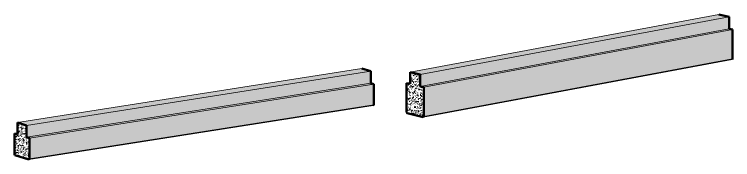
# Model space of a CAD drawing. Header units: inches. Extents: x -3503 to -1964, y -3753 to 2632.
# Drawn here: x -3065 to -2412, y -2132 to -2000 of the extents above; entities that cross this region are included whole.
import ezdxf

# ---------------------------------------------------------------- set-up
doc = ezdxf.new("R2010")
doc.units = ezdxf.units.IN
doc.header["$MEASUREMENT"] = 0
doc.layers.add('S-BEAM', color=12, linetype='Continuous', lineweight=18)
pattern_1 = [(0, (-12046.3, -4607.559), (6.4, 0.361), [0.264, -4.536, 0.264, -4.536, -25.6]), (0, (-12046.3, -4607.559), (6.4, 0.361), [-9.6, 0.264, -9.336, 0.264, -4.536, -11.2]), (0, (-12046.3, -4607.559), (6.4, 0.361), [-24, 0.264, -2.936, 0.264, -7.736]), (158.664, (-12043.9, -4607.378), (-4.58511484, 1.06953535), [0.142, -2.435, 0.142, -2.435, -13.742]), (158.664, (-12043.9, -4607.378), (-4.58511484, 1.06953535), [-5.153, 0.142, -5.011, 0.142, -2.435, -6.012]), (158.664, (-12043.9, -4607.378), (-4.58511484, 1.06953535), [-12.883, 0.142, -1.576, 0.142, -4.153]), (201.336, (-12043.1, -4606.657), (-1.814034635, -1.4300218), [0.142, -2.435, 0.142, -2.435, -13.742]), (201.336, (-12043.1, -4606.657), (-1.814034635, -1.4300218), [-5.153, 0.142, -5.011, 0.142, -2.435, -6.012]), (201.336, (-12043.1, -4606.657), (-1.814034635, -1.4300218), [-12.883, 0.142, -1.576, 0.142, -4.153])]
pattern_2 = [(0, (-11057.199, -4530.388), (6.4, 0.342), [0.264, -4.536, 0.264, -4.536, -25.6]), (0, (-11057.199, -4530.388), (6.4, 0.342), [-9.6, 0.264, -9.336, 0.264, -4.536, -11.2]), (0, (-11057.199, -4530.388), (6.4, 0.342), [-24, 0.264, -2.936, 0.264, -7.736]), (159.71, (-11054.799, -4530.218), (-4.58562177, 1.01195752), [0.141, -2.418, 0.141, -2.418, -13.647]), (159.71, (-11054.799, -4530.218), (-4.58562177, 1.01195752), [-5.118, 0.141, -4.977, 0.141, -2.418, -5.97]), (159.71, (-11054.799, -4530.218), (-4.58562177, 1.01195752), [-12.794, 0.141, -1.565, 0.141, -4.124]), (200.29, (-11053.999, -4529.535), (-1.81400748, -1.35406752), [0.141, -2.418, 0.141, -2.418, -13.647]), (200.29, (-11053.999, -4529.535), (-1.81400748, -1.35406752), [-5.118, 0.141, -4.977, 0.141, -2.418, -5.97]), (200.29, (-11053.999, -4529.535), (-1.81400748, -1.35406752), [-12.794, 0.141, -1.565, 0.141, -4.124])]

# ---------------------------------------------------------------- blocks, each defined once
blk = doc.blocks.new('Inverted Tee Beam - 24IT32-217907-TYPE 24IT32')
at = {"layer": 'S-BEAM'}
h = blk.add_hatch(dxfattribs=at)
h.set_pattern_fill('FP_10', color=256, style=0, pattern_type=2)
h.set_pattern_definition([(0, (-12046.3, -4596.842), (6.4, 0.361), [0.264, -4.536, 0.264, -4.536, -25.6]), (0, (-12046.3, -4596.842), (6.4, 0.361), [-9.6, 0.264, -9.336, 0.264, -4.536, -11.2]), (0, (-12046.3, -4596.842), (6.4, 0.361), [-24, 0.264, -2.936, 0.264, -7.736]), (158.664, (-12043.9, -4596.662), (-4.58511484, 1.06953535), [0.142, -2.435, 0.142, -2.435, -13.742]), (158.664, (-12043.9, -4596.662), (-4.58511484, 1.06953535), [-5.153, 0.142, -5.011, 0.142, -2.435, -6.012]), (158.664, (-12043.9, -4596.662), (-4.58511484, 1.06953535), [-12.883, 0.142, -1.576, 0.142, -4.153]), (201.336, (-12043.1, -4595.94), (-1.814034635, -1.4300218), [0.142, -2.435, 0.142, -2.435, -13.742]), (201.336, (-12043.1, -4595.94), (-1.814034635, -1.4300218), [-5.153, 0.142, -5.011, 0.142, -2.435, -6.012]), (201.336, (-12043.1, -4595.94), (-1.814034635, -1.4300218), [-12.883, 0.142, -1.576, 0.142, -4.153])])
h.paths.add_polyline_path([(-7224.68, -2100.63), (-6912, -2051.44), (-6920.01, -2048.85), (-7232.69, -2098.04)], flags=0)
h = blk.add_hatch(dxfattribs=at)
h.set_pattern_fill('FP_9', color=256, style=0, pattern_type=2)
h.set_pattern_definition([(8.941, (-15662.068, -5882.244), (5.24914585, 2.38478592), [0.219, -3.766, 0.219, -3.766, -21.254]), (8.941, (-15662.068, -5882.244), (5.24914585, 2.38478592), [-7.97, 0.219, -7.751, 0.219, -3.766, -9.299]), (8.941, (-15662.068, -5882.244), (5.24914585, 2.38478592), [-19.926, 0.219, -2.438, 0.219, -6.423]), (117.757, (-15660.1, -5881.155), (-3.7611667, 4.0289475), [0.232, -3.994, 0.232, -3.994, -22.541]), (117.757, (-15660.1, -5881.155), (-3.7611667, 4.0289475), [-8.453, 0.232, -8.221, 0.232, -3.994, -9.862]), (117.757, (-15660.1, -5881.155), (-3.7611667, 4.0289475), [-21.133, 0.232, -2.585, 0.232, -6.812]), (245.7, (-15659.444, -5877.935), (-1.48781781, -6.41290388), [0.263, -4.52, 0.263, -4.52, -25.511]), (245.7, (-15659.444, -5877.935), (-1.48781781, -6.41290388), [-9.567, 0.263, -9.303, 0.263, -4.52, -11.161]), (245.7, (-15659.444, -5877.935), (-1.48781781, -6.41290388), [-23.916, 0.263, -2.926, 0.263, -7.709])])
h.paths.add_polyline_path([(-7224.68, -2111.35), (-6912, -2062.15), (-6912, -2051.44), (-7224.68, -2100.63)], flags=0)
h = blk.add_hatch(dxfattribs=at)
h.set_pattern_fill('FP_6', color=256, style=0, pattern_type=2)
h.set_pattern_definition(pattern_1)
h.paths.add_polyline_path([(-7221.82, -2112.27), (-6909.14, -2063.08), (-6912, -2062.15), (-7224.68, -2111.35)], flags=0)
h = blk.add_hatch(dxfattribs=at)
h.set_pattern_fill('FP_8', color=256, style=0, pattern_type=2)
h.set_pattern_definition([(8.941, (-15659.207, -5883.169), (5.24914585, 2.38478592), [0.219, -3.766, 0.219, -3.766, -21.254]), (8.941, (-15659.207, -5883.169), (5.24914585, 2.38478592), [-7.97, 0.219, -7.751, 0.219, -3.766, -9.299]), (8.941, (-15659.207, -5883.169), (5.24914585, 2.38478592), [-19.926, 0.219, -2.438, 0.219, -6.423]), (117.757, (-15657.239, -5882.08), (-3.7611667, 4.0289475), [0.232, -3.994, 0.232, -3.994, -22.541]), (117.757, (-15657.239, -5882.08), (-3.7611667, 4.0289475), [-8.453, 0.232, -8.221, 0.232, -3.994, -9.862]), (117.757, (-15657.239, -5882.08), (-3.7611667, 4.0289475), [-21.133, 0.232, -2.585, 0.232, -6.812]), (245.7, (-15656.583, -5878.859), (-1.48781781, -6.41290388), [0.263, -4.52, 0.263, -4.52, -25.511]), (245.7, (-15656.583, -5878.859), (-1.48781781, -6.41290388), [-9.567, 0.263, -9.303, 0.263, -4.52, -11.161]), (245.7, (-15656.583, -5878.859), (-1.48781781, -6.41290388), [-23.916, 0.263, -2.926, 0.263, -7.709])])
h.paths.add_polyline_path([(-7221.82, -2130.99), (-6909.14, -2081.8), (-6909.14, -2063.08), (-7221.82, -2112.27)], flags=0)
h = blk.add_hatch(dxfattribs=at)
h.set_pattern_fill('FP_7', color=256, style=0, pattern_type=2)
h.set_pattern_definition([(21.629, (-14564.77, -1948.576), (5.852978726, 3.030776144), [0.26, -4.462, 0.26, -4.462, -25.185]), (21.629, (-14564.77, -1948.576), (5.852978726, 3.030776144), [-9.444, 0.26, -9.185, 0.26, -4.462, -11.018]), (21.629, (-14564.77, -1948.576), (5.852978726, 3.030776144), [-23.611, 0.26, -2.888, 0.26, -7.61]), (156.09, (-14562.575, -1947.351), (-4.1933787, 0.44037256), [0.132, -2.269, 0.132, -2.269, -12.805]), (156.09, (-14562.575, -1947.351), (-4.1933787, 0.44037256), [-4.802, 0.132, -4.67, 0.132, -2.269, -5.602]), (156.09, (-14562.575, -1947.351), (-4.1933787, 0.44037256), [-12.004, 0.132, -1.469, 0.132, -3.869]), (231.034, (-14561.844, -1945.642), (-1.65964361, -3.47041944), [0.192, -3.298, 0.192, -3.298, -18.614]), (231.034, (-14561.844, -1945.642), (-1.65964361, -3.47041944), [-6.98, 0.192, -6.788, 0.192, -3.298, -8.144]), (231.034, (-14561.844, -1945.642), (-1.65964361, -3.47041944), [-17.451, 0.192, -2.135, 0.192, -5.625])])
h.paths.add_polyline_path([(-7222.27, -2131.61), (-6909.59, -2082.42), (-6909.14, -2081.8), (-7221.82, -2130.99)], flags=0)
h = blk.add_hatch(dxfattribs=at)
h.set_pattern_fill('FP_5', color=256, style=0, pattern_type=2)
h.set_pattern_definition([(59.623, (-3608.913, -5723.704), (3.2829208, -1.5499085), [0.436, -4.8]), (334.722, (-3608.913, -5723.704), (-0.6346527, 6.068039), [0.303, -3.328]), (95.975, (-3608.64, -5723.833), (2.6481707, 4.5172001), [0.508, -5.593]), (55.433, (-3608.913, -5722.145), (4.884622, -2.8688415), [0.628, -6.912]), (93.824, (-3608.506, -5722.384), (4.278425, 6.20916), [0.758, -8.34]), (329.572, (-3608.913, -5722.145), (4.278122, 6.209593), [0.472, -5.193]), (18.282, (-3608.456, -5722.683), (2.732236, -4.0208707), [0.338, -3.713]), (304.194, (-3608.456, -5722.683), (1.1136582, 5.2915774), [0.405, -4.456]), (78.115, (-3608.228, -5723.018), (3.8460316, 1.2701457), [0.451, -4.957]), (44.518, (-3608.913, -5723.704), (0.0556161, 2.5763204), [0.168, -3.152, 0.168, -3.244, -3.374]), (44.518, (-3608.913, -5723.704), (0.0556161, 2.5763204), [-6.733, 0.168, -3.206]), (354.341, (-3608.913, -5723.704), (1.2045635, 2.684303), [0.15, -1.592, 0.15, -2.754, -1.151]), (354.341, (-3608.913, -5723.704), (1.2045635, 2.684303), [-4.647, 0.15, -1.001]), (305.383, (-3609.934, -5723.374), (2.4433689, -0.9655265), [0.22, -1.447, 0.22, -4.98, -6.9]), (305.383, (-3609.934, -5723.374), (2.4433689, -0.9655265), [-6.867, 0.22, -6.68]), (297.964, (-3610.392, -5723.226), (2.6695537, -0.0828784), [0.237, -2.101, 0.237, -3.49, -5.29]), (297.964, (-3610.392, -5723.226), (2.6695537, -0.0828784), [-6.067, 0.237, -5.052])])
h.paths.add_polyline_path([(-7222.27, -2131.61), (-7221.82, -2130.99), (-7221.82, -2112.27), (-7224.68, -2111.35), (-7224.68, -2100.63), (-7232.69, -2098.04), (-7232.69, -2108.76), (-7235.55, -2107.83), (-7235.55, -2126.55), (-7235.1, -2127.46), (-7224.68, -2130.83)], flags=0)
h = blk.add_hatch(dxfattribs=at)
h.set_pattern_fill('FP_6', color=256, style=0, pattern_type=2)
h.set_pattern_definition(pattern_1)
h.paths.add_polyline_path([(-7232.69, -2108.76), (-7232.69, -2107.38), (-7235.55, -2107.83)], flags=0)
for p, q in [((-7232.69, -2098.04), (-6920.01, -2048.85)), ((-6912, -2051.44), (-7224.68, -2100.63)), ((-6912, -2062.15), (-7224.68, -2111.35)), ((-6909.14, -2063.08), (-7221.82, -2112.27)), ((-6909.59, -2082.42), (-7222.27, -2131.61)), ((-6909.14, -2081.8), (-7221.82, -2130.99)), ((-7232.69, -2107.38), (-7235.55, -2107.83))]:
    blk.add_line(p, q, dxfattribs=at)
at = {"layer": 'S-BEAM', "lineweight": 50}
for p, q in [((-6920.01, -2048.85), (-6912, -2051.44)), ((-6912, -2051.44), (-6912, -2062.15)), ((-6912, -2062.15), (-6909.14, -2063.08)), ((-6909.14, -2063.08), (-6909.14, -2081.8)), ((-6909.14, -2081.8), (-6909.59, -2082.42)), ((-7232.69, -2098.04), (-7232.69, -2108.76)), ((-7224.68, -2100.63), (-7232.69, -2098.04)), ((-7224.68, -2111.35), (-7224.68, -2100.63)), ((-7232.69, -2108.76), (-7235.55, -2107.83)), ((-7235.55, -2107.83), (-7235.55, -2126.55)), ((-7221.82, -2112.27), (-7224.68, -2111.35)), ((-7221.82, -2130.99), (-7221.82, -2112.27)), ((-7235.55, -2126.55), (-7235.1, -2127.46)), ((-7235.1, -2127.46), (-7222.27, -2131.61)), ((-7222.27, -2131.61), (-7221.82, -2130.99))]:
    blk.add_line(p, q, dxfattribs=at)
blk = doc.blocks.new('Inverted Tee Beam - 24IT40-223392-TYPE 24IT40')
at = {"layer": 'S-BEAM'}
h = blk.add_hatch(dxfattribs=at)
h.set_pattern_fill('FP_13', color=256, style=0, pattern_type=2)
h.set_pattern_definition([(0, (-11057.199, -4519.642), (6.4, 0.342), [0.264, -4.536, 0.264, -4.536, -25.6]), (0, (-11057.199, -4519.642), (6.4, 0.342), [-9.6, 0.264, -9.336, 0.264, -4.536, -11.2]), (0, (-11057.199, -4519.642), (6.4, 0.342), [-24, 0.264, -2.936, 0.264, -7.736]), (159.71, (-11054.799, -4519.471), (-4.58562177, 1.01195752), [0.141, -2.418, 0.141, -2.418, -13.647]), (159.71, (-11054.799, -4519.471), (-4.58562177, 1.01195752), [-5.118, 0.141, -4.977, 0.141, -2.418, -5.97]), (159.71, (-11054.799, -4519.471), (-4.58562177, 1.01195752), [-12.794, 0.141, -1.565, 0.141, -4.124]), (200.29, (-11053.999, -4518.788), (-1.81400748, -1.35406752), [0.141, -2.418, 0.141, -2.418, -13.647]), (200.29, (-11053.999, -4518.788), (-1.81400748, -1.35406752), [-5.118, 0.141, -4.977, 0.141, -2.418, -5.97]), (200.29, (-11053.999, -4518.788), (-1.81400748, -1.35406752), [-12.794, 0.141, -1.565, 0.141, -4.124])])
h.paths.add_polyline_path([(-6585.96, -2054.41), (-6305.56, -2002.04), (-6314.78, -1999.79), (-6595.18, -2052.16)], flags=0)
h = blk.add_hatch(dxfattribs=at)
h.set_pattern_fill('FP_12', color=256, style=0, pattern_type=2)
h.set_pattern_definition([(10.579, (-14841.939, -6325.848), (4.81665555, 2.46316206), [0.202, -3.473, 0.202, -3.473, -19.6]), (10.579, (-14841.939, -6325.848), (4.81665555, 2.46316206), [-7.35, 0.202, -7.148, 0.202, -3.473, -8.575]), (10.579, (-14841.939, -6325.848), (4.81665555, 2.46316206), [-18.375, 0.202, -2.248, 0.202, -5.923]), (115.876, (-14840.133, -6324.729), (-3.45083136, 3.98889508), [0.228, -3.911, 0.228, -3.911, -22.073]), (115.876, (-14840.133, -6324.729), (-3.45083136, 3.98889508), [-8.277, 0.228, -8.05, 0.228, -3.911, -9.657]), (115.876, (-14840.133, -6324.729), (-3.45083136, 3.98889508), [-20.694, 0.228, -2.532, 0.228, -6.67]), (247.675, (-14839.531, -6321.49), (-1.36519832, -6.4520343), [0.262, -4.493, 0.262, -4.493, -25.359]), (247.675, (-14839.531, -6321.49), (-1.36519832, -6.4520343), [-9.51, 0.262, -9.248, 0.262, -4.493, -11.095]), (247.675, (-14839.531, -6321.49), (-1.36519832, -6.4520343), [-23.774, 0.262, -2.908, 0.262, -7.663])])
h.paths.add_polyline_path([(-6585.96, -2065.16), (-6305.56, -2012.79), (-6305.56, -2002.04), (-6585.96, -2054.41)], flags=0)
h = blk.add_hatch(dxfattribs=at)
h.set_pattern_fill('FP_14', color=256, style=0, pattern_type=2)
h.set_pattern_definition(pattern_2)
h.paths.add_polyline_path([(-6582.67, -2065.96), (-6302.27, -2013.59), (-6305.56, -2012.79), (-6585.96, -2065.16)], flags=0)
h = blk.add_hatch(dxfattribs=at)
h.set_pattern_fill('FP_16', color=256, style=0, pattern_type=2)
h.set_pattern_definition([(10.579, (-14838.647, -6326.651), (4.81665555, 2.46316206), [0.202, -3.473, 0.202, -3.473, -19.6]), (10.579, (-14838.647, -6326.651), (4.81665555, 2.46316206), [-7.35, 0.202, -7.148, 0.202, -3.473, -8.575]), (10.579, (-14838.647, -6326.651), (4.81665555, 2.46316206), [-18.375, 0.202, -2.248, 0.202, -5.923]), (115.876, (-14836.84, -6325.532), (-3.45083136, 3.98889508), [0.228, -3.911, 0.228, -3.911, -22.073]), (115.876, (-14836.84, -6325.532), (-3.45083136, 3.98889508), [-8.277, 0.228, -8.05, 0.228, -3.911, -9.657]), (115.876, (-14836.84, -6325.532), (-3.45083136, 3.98889508), [-20.694, 0.228, -2.532, 0.228, -6.67]), (247.675, (-14836.238, -6322.294), (-1.36519832, -6.4520343), [0.262, -4.493, 0.262, -4.493, -25.359]), (247.675, (-14836.238, -6322.294), (-1.36519832, -6.4520343), [-9.51, 0.262, -9.248, 0.262, -4.493, -11.095]), (247.675, (-14836.238, -6322.294), (-1.36519832, -6.4520343), [-23.774, 0.262, -2.908, 0.262, -7.663])])
h.paths.add_polyline_path([(-6582.67, -2092.55), (-6302.27, -2040.18), (-6302.27, -2013.59), (-6582.67, -2065.96)], flags=0)
h = blk.add_hatch(dxfattribs=at)
h.set_pattern_fill('FP_15', color=256, style=0, pattern_type=2)
h.set_pattern_definition([(25.558, (-13855.22, -2415.326), (5.66379288, 3.37582734), [0.259, -4.45, 0.259, -4.45, -25.113]), (25.558, (-13855.22, -2415.326), (5.66379288, 3.37582734), [-9.417, 0.259, -9.158, 0.259, -4.45, -10.987]), (25.558, (-13855.22, -2415.326), (5.66379288, 3.37582734), [-23.543, 0.259, -2.88, 0.259, -7.589]), (161.338, (-13853.096, -2413.976), (-4.05867005, 0.0366387), [0.123, -2.119, 0.123, -2.119, -11.956]), (161.338, (-13853.096, -2413.976), (-4.05867005, 0.0366387), [-4.484, 0.123, -4.36, 0.123, -2.119, -5.231]), (161.338, (-13853.096, -2413.976), (-4.05867005, 0.0366387), [-11.209, 0.123, -1.371, 0.123, -3.613]), (232.307, (-13852.388, -2412.304), (-1.60558726, -3.4124873), [0.191, -3.283, 0.191, -3.283, -18.527]), (232.307, (-13852.388, -2412.304), (-1.60558726, -3.4124873), [-6.948, 0.191, -6.757, 0.191, -3.283, -8.106]), (232.307, (-13852.388, -2412.304), (-1.60558726, -3.4124873), [-17.369, 0.191, -2.125, 0.191, -5.599])])
h.paths.add_polyline_path([(-6583.19, -2093.19), (-6302.79, -2040.82), (-6302.27, -2040.18), (-6582.67, -2092.55)], flags=0)
h = blk.add_hatch(dxfattribs=at)
h.set_pattern_fill('FP_11', color=256, style=0, pattern_type=2)
h.set_pattern_definition([(56.731, (-2801.219, -5707.26), (3.7785592, -1.4122714), [0.463, -5.092]), (339.506, (-2801.219, -5707.26), (-0.730576, 6.057145), [0.336, -3.698]), (96.881, (-2800.905, -5707.377), (3.0474961, 4.6445675), [0.508, -5.593]), (52.48, (-2801.219, -5705.696), (5.6217225, -2.665157), [0.674, -7.411]), (94.4, (-2800.751, -5705.919), (4.92354, 6.412629), [0.759, -8.346]), (334.636, (-2801.219, -5705.696), (4.923323, 6.412106), [0.518, -5.703]), (18.033, (-2800.693, -5706.216), (3.144068, -3.913968), [0.388, -4.267]), (308.779, (-2800.693, -5706.216), (1.281513, 5.3550647), [0.418, -4.602]), (76.539, (-2800.431, -5706.542), (4.4260953, 1.441272), [0.459, -5.047]), (41.812, (-2801.219, -5707.26), (0.0640281, 2.58633126), [0.185, -3.471, 0.185, -3.572, -3.715]), (41.812, (-2801.219, -5707.26), (0.0640281, 2.58633126), [-7.413, 0.185, -3.53]), (357.216, (-2801.219, -5707.26), (1.385959, 2.7449225), [0.173, -1.825, 0.173, -3.158, -1.32]), (357.216, (-2801.219, -5707.26), (1.385959, 2.7449225), [-5.328, 0.173, -1.148]), (310.062, (-2802.394, -5706.973), (2.8119934, -0.8625556), [0.228, -1.498, 0.228, -5.157, -7.145]), (310.062, (-2802.394, -5706.973), (2.8119934, -0.8625556), [-7.11, 0.228, -6.917]), (301.95, (-2802.921, -5706.844), (3.0721188, 0.0326464), [0.242, -2.143, 0.242, -3.56, -5.395]), (301.95, (-2802.921, -5706.844), (3.0721188, 0.0326464), [-6.187, 0.242, -5.152])])
h.paths.add_polyline_path([(-6583.19, -2093.19), (-6582.67, -2092.55), (-6582.67, -2065.96), (-6585.96, -2065.16), (-6585.96, -2054.41), (-6595.18, -2052.16), (-6595.18, -2062.91), (-6598.47, -2062.11), (-6598.47, -2088.69), (-6597.95, -2089.59), (-6585.82, -2092.55)], flags=0)
h = blk.add_hatch(dxfattribs=at)
h.set_pattern_fill('FP_14', color=256, style=0, pattern_type=2)
h.set_pattern_definition(pattern_2)
h.paths.add_polyline_path([(-6595.18, -2062.91), (-6595.18, -2061.49), (-6598.47, -2062.11)], flags=0)
for p, q in [((-6595.18, -2052.16), (-6314.78, -1999.79)), ((-6305.56, -2002.04), (-6585.96, -2054.41)), ((-6585.96, -2065.16), (-6305.56, -2012.79)), ((-6582.67, -2065.96), (-6302.27, -2013.59)), ((-6583.19, -2093.19), (-6302.79, -2040.82)), ((-6582.67, -2092.55), (-6302.27, -2040.18)), ((-6598.47, -2062.11), (-6595.18, -2061.49))]:
    blk.add_line(p, q, dxfattribs=at)
at = {"layer": 'S-BEAM', "lineweight": 50}
for p, q in [((-6314.78, -1999.79), (-6305.56, -2002.04)), ((-6305.56, -2002.04), (-6305.56, -2012.79)), ((-6305.56, -2012.79), (-6302.27, -2013.59)), ((-6302.27, -2013.59), (-6302.27, -2040.18)), ((-6302.27, -2040.18), (-6302.79, -2040.82)), ((-6585.96, -2054.41), (-6595.18, -2052.16)), ((-6595.18, -2052.16), (-6595.18, -2062.91)), ((-6585.96, -2065.16), (-6585.96, -2054.41)), ((-6595.18, -2062.91), (-6598.47, -2062.11)), ((-6598.47, -2062.11), (-6598.47, -2088.69)), ((-6582.67, -2065.96), (-6585.96, -2065.16)), ((-6582.67, -2092.55), (-6582.67, -2065.96)), ((-6598.47, -2088.69), (-6597.95, -2089.59)), ((-6597.95, -2089.59), (-6583.19, -2093.19)), ((-6583.19, -2093.19), (-6582.67, -2092.55))]:
    blk.add_line(p, q, dxfattribs=at)

msp = doc.modelspace()

# ---------------------------------------------------------------- block references
at = {"layer": 'S-BEAM'}
for name, p in [('Inverted Tee Beam - 24IT40-223392-TYPE 24IT40', (3889.96781, 0)), ('Inverted Tee Beam - 24IT32-217907-TYPE 24IT32', (4171.01668, 0))]:
    msp.add_blockref(name, p, dxfattribs=at)

doc.saveas('drawing.dxf')
